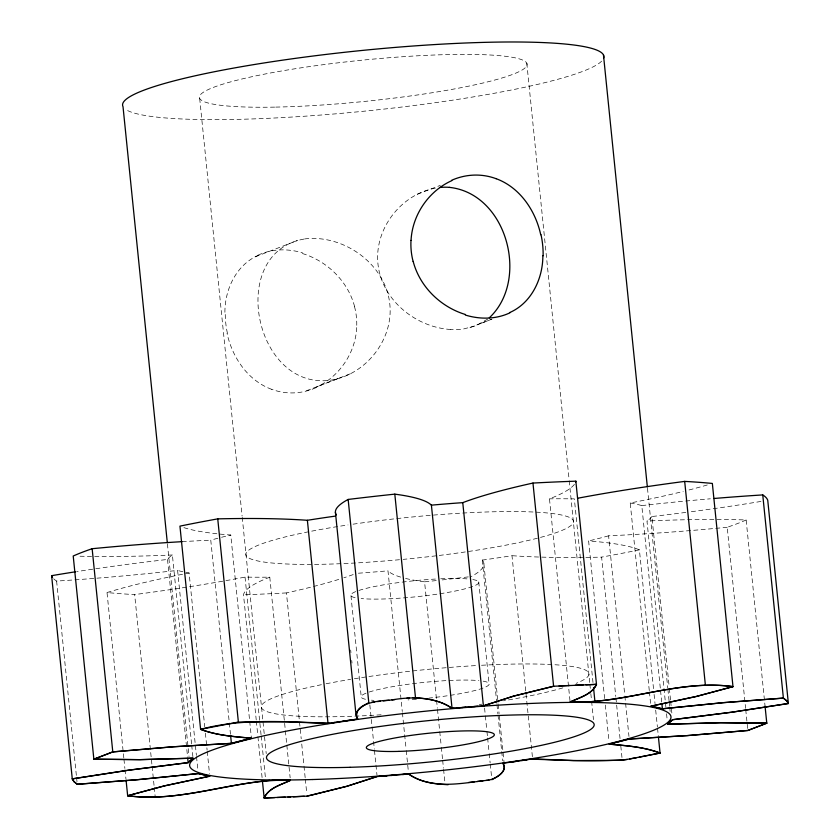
<?xml version="1.0" encoding="UTF-8"?>
<svg xmlns="http://www.w3.org/2000/svg" width="840" height="840" viewBox="0 0 840 840"><rect width="100%" height="100%" fill="white"/><g stroke="black" fill="none" stroke-linecap="round" stroke-linejoin="round"><path stroke-width="0.63" stroke-dasharray="4.2 3.15" d="M224.9 312.281C224.858 289.38 236.229 265.01 258.017 255.454M356.717 327.59C355.467 352.979 339.192 376.992 315.956 387.366M487.767 319.043L475.766 325.762L463.838 328.902A66.066 51.198 31.3 0 1 450.796 329.543M435.32 188.15C400.985 194.303 374.252 228.995 377.947 263.865C381.623 299.838 415.674 327.432 450.786 329.48M303.923 239.096C231.2 251.822 251.412 375.596 318.297 380.625A66.066 57.876 -58 0 0 331.349 380.09C366.177 374.367 393.572 339.413 389.812 304.143C386.137 268.159 352.086 240.566 316.974 238.529A66.066 51.209 31.3 0 0 303.891 239.043M255.276 256.798L297.791 240.356M417.27 194.282L440.296 185.378M318.98 385.906L350.501 373.727M481.205 323.264L492.041 319.084M306.6 390.705L337.848 378.651M469.969 327.642L491.484 319.337M302.358 253.512C327.127 260.988 348.033 281.337 354.585 306.579M271.614 389.308C247.842 380.604 232.228 357.326 227.041 333.281M665.889 707.259L646.978 521A316.785 39.701 -5.8 0 1 746.141 519.971L765.062 706.23M746.141 519.971A346.49 43.428 -5.8 0 1 727.209 527.279L745.605 708.33M745.731 709.632L747.716 729.173M685.818 512.41A314.044 39.365 -5.8 0 1 651.893 516.527L669.218 687.151M669.354 688.453L670.541 700.172M670.677 701.474L671.864 713.202M647.482 488.24L667.758 687.918M667.895 689.22L669.091 700.97M669.218 702.272L669.617 706.188M669.753 707.5L670.152 711.407M666.55 713.769L667.212 720.29M630.189 503.003A252.053 31.595 -5.8 0 1 641.792 505.586L660.419 689.251M660.545 690.553L661.742 702.272M604.632 698.544L588.62 540.95A315.84 39.585 -5.8 0 1 639.398 549.853L653.573 689.22M654.098 694.428L655.022 703.542M655.683 710.062L657.405 726.989M657.542 728.291L658.329 736.113M649.278 690.553L630.221 502.992A319.62 40.057 -5.8 0 0 683.203 491.442M649.404 691.856L650.727 704.886M727.209 527.279A316.785 39.701 -5.8 0 1 608.591 535.815L624.74 694.722M624.865 696.024L628.971 736.407M541.79 557.12A316.491 39.669 -5.8 0 0 601.608 557.13L615.773 696.497M615.909 697.799L620.141 739.473M620.802 745.983L622.125 759.014M605.294 705.065L609 741.531M592.998 682.521L574.35 498.876A237.122 29.715 -5.8 0 0 549.486 498.834M526.795 63.2L569.09 479.525M569.226 480.837L589.764 683.12M589.9 684.422L590.3 688.338M590.825 693.567L591.497 700.087M591.623 701.389L593.481 719.659M569.982 700.728L549.476 498.834A317.257 39.764 -5.8 0 0 574.476 484.218M482.276 560.101A252.053 31.595 -5.8 0 0 512.001 555.702L532.486 757.586M483.893 563.819L498.057 703.185M498.183 704.487L499.107 713.611M499.38 716.216L504.011 761.796M482.286 560.112L496.839 703.385M496.976 704.687L497.9 713.8M498.036 715.113L501.606 750.278M501.732 751.579L502.667 760.694M478.727 581.91L489.048 683.508M484.575 708.089L485.237 714.609M485.363 715.911L486.822 730.233M486.959 731.535L487.483 736.743M487.62 738.045L489.069 752.377M489.206 753.679L490.13 762.794M490.266 764.096L491.589 777.126M405.605 578.445A318.969 39.974 -5.8 0 0 424.568 581.837L436.443 699.069M436.569 700.371L437.367 708.183M437.504 709.485L439.614 730.327M439.751 731.63L441.2 745.962M441.336 747.264L442.522 758.982M442.659 760.284L443.457 768.106M443.583 769.409L445.043 783.731M358.428 573.206A221.592 27.773 -5.8 0 0 387.986 570.822L402.276 711.49M402.413 712.793L406.108 749.259M406.245 750.561L408.366 771.404M369.842 704.897L374.336 749.186M374.472 750.488L376.992 775.236M350.952 595.665L361.274 697.263M350.69 650.034L350.952 652.638M351.74 660.461L352.012 663.065M338.751 579.411A317.257 39.764 -5.8 0 1 286.44 592.925L301.214 738.801M301.739 744.02L303.86 764.851M303.996 766.154L305.183 777.882M305.319 779.184L306.768 793.506M225.95 580.629A318.969 39.974 -5.8 0 0 245.07 577.101A223.892 28.056 -5.8 0 0 269.776 577.154L285.254 729.55M285.38 730.852L286.703 743.873M286.839 745.175L290.147 777.746M199.678 98.417L242.099 516.043M242.235 517.346L266.228 753.575M245.039 577.101L261.051 734.706M261.188 736.008L265.419 777.683M269.776 577.154A316.985 39.732 -5.8 0 0 243.506 594.804L256.221 719.849M256.347 721.15L257.807 735.483M257.933 736.785L262.175 778.46M183.908 527.615A315.147 39.501 -5.8 0 0 230.78 535.028L249.564 719.985M249.701 721.287L251.286 736.911M217.854 538.24A221.592 27.773 -5.8 0 0 210.767 540.162L230.475 734.244M185.861 572.397A240.629 30.156 -5.8 0 0 189.105 572.996L204.729 726.684M205.391 733.204L207.113 750.13M207.249 751.433L209.496 773.577M53.687 578.792A361.011 45.245 -5.8 0 0 56.627 581.07A316.491 39.669 -5.8 0 0 177.597 570.381L196.392 755.349M196.518 756.651L197.978 770.973M191.572 743.851L172.389 554.988A220.794 27.678 -5.8 0 0 167.528 559.45A316.964 39.721 -5.8 0 0 76.829 571.589M191.698 745.154L192.896 756.872M167.422 543.869L189.032 756.599M167.517 559.45L187.625 757.428M123.816 757.964L107.016 592.536A371.994 46.62 -5.8 0 0 134.662 594.573L151.988 765.208M152.124 766.51L154.109 786.051M154.234 787.353L155.169 796.467M123.953 759.266L124.877 768.38M125.013 769.682L125.937 778.796M56.616 581.07L76.461 776.444M76.587 777.746L76.986 781.651M707.259 484.974A319.62 40.057 -5.8 0 1 688.086 490.214M641.76 505.596A316.491 39.669 -5.8 0 1 710.367 498.803M760.956 501.438A314.044 39.365 -5.8 0 1 689.535 511.938M651.893 516.516A255.36 32.004 -5.8 0 1 646.968 521M608.601 535.815A254.425 31.889 -5.8 0 1 588.62 540.95M639.419 549.853A361.011 45.245 -5.8 0 1 601.608 557.12M538.598 557.025A316.491 39.669 -5.8 0 1 512.012 555.692M482.255 560.112A319.631 40.057 -5.8 0 1 471.251 576.534M468.3 576.891A391.346 49.046 -5.8 0 1 442.071 579.936M436.233 580.577A391.346 49.046 -5.8 0 1 424.536 581.847M400.659 577.111A318.969 39.974 -5.8 0 1 387.933 570.822M353.22 574.55A317.257 39.764 -5.8 0 1 343.854 577.784M286.398 592.925A386.925 48.489 -5.8 0 1 243.516 594.804M222.684 581.207A318.969 39.974 -5.8 0 1 134.652 594.573M107.027 592.536A318.034 39.858 -5.8 0 1 189.105 572.985M182.858 571.756A240.629 30.156 -5.8 0 1 177.608 570.392M172.4 554.977A316.082 39.616 -5.8 0 1 78.55 556.175M182.165 541.653A316.082 39.616 -5.8 0 1 210.756 540.173M221.582 537.274A221.592 27.773 -5.8 0 1 230.78 535.028M481.53 665.27A164.692 20.643 -5.8 0 1 576.167 683.34M562.842 687.876A164.692 20.643 -5.8 0 1 503.423 700.791M481.793 704.193A164.692 20.643 -5.8 0 1 479.336 704.55M381.077 714.777A164.692 20.643 -5.8 0 1 264.642 710.598A164.692 20.643 -5.8 0 1 322.507 684.474M326.099 683.76A164.692 20.643 -5.8 0 1 350.627 679.361M354.417 678.741A164.692 20.643 -5.8 0 1 477.74 665.48M353.052 524.181A164.692 20.643 -5.8 0 1 571.536 518.574A164.692 20.643 -5.8 0 1 403.179 559.367M399.473 559.713A164.692 20.643 -5.8 0 1 247.958 557.498A164.692 20.643 -5.8 0 1 347.991 524.937M483.137 681.156A64.334 8.064 -5.8 0 1 429.03 698.093M416.367 699.29A64.334 8.064 -5.8 0 1 408.041 699.909M373.937 700.371A64.334 8.064 -5.8 0 1 371.448 700.161M365.453 699.279A64.334 8.064 -5.8 0 1 366.629 692.958M369.191 692.045A64.334 8.064 -5.8 0 1 478.874 680.61M472.815 579.558A64.334 8.064 -5.8 0 1 445.893 592.778A64.334 8.064 -5.8 0 1 361.127 598.563M355.131 597.681A64.334 8.064 -5.8 0 1 356.307 591.36M358.869 590.457A64.334 8.064 -5.8 0 1 435.382 579.065M440.738 578.792A64.334 8.064 -5.8 0 1 468.552 579.012M601.629 61.163A241.889 30.314 -5.8 0 1 366.198 110.985A241.889 30.314 -5.8 0 1 125.738 109.473M227.399 333.218A68.88 50.474 76.4 0 1 225.257 312.354M316.05 387.66A69.594 62.748 -76.6 0 1 271.625 389.277M354.522 306.6A68.88 67.746 41.2 0 1 356.675 327.59M257.88 255.234A69.594 58.695 41.8 0 1 302.463 252.809M275.751 107.1A164.692 20.643 -5.8 0 0 526.974 65.268A164.692 20.643 -5.8 0 0 287.007 70.067A164.692 20.643 -5.8 0 0 275.751 107.1"/><path stroke-width="1.26" d="M542.861 255.728C542.903 278.628 531.531 302.988 509.744 312.543M337.103 722.064L357.693 719.072C350.931 703.3 379.985 700.508 389.109 700.235M411.044 240.419C412.293 215.019 428.568 191.016 451.805 180.642M357.693 719.072C352.306 711.627 363.405 705.631 368.792 702.639L348.149 499.443A371.973 46.62 -5.8 0 1 394.81 494.141A318.098 39.868 -5.8 0 1 431.372 505.155A239.747 30.051 -5.8 0 1 462.777 502.646A316.985 39.732 -5.8 0 1 532.959 483.063A386.925 48.489 -5.8 0 1 575.841 481.173L596.484 684.369C591.99 694.565 579.348 697.568 570.119 702.03C624.876 704.13 678.101 679.025 732.984 686.637L712.351 483.441A391.293 49.046 -5.8 0 0 684.684 481.404A318.098 39.868 -5.8 0 0 578.109 498.162M304.28 796.257L264.159 798C268.59 787.804 281.211 784.791 290.409 780.35C235.704 778.281 182.501 803.334 127.659 795.732L126.063 780.098M274.627 797.611L264.159 798C268.653 787.825 281.201 784.812 290.409 780.35L287.175 780.381M473.697 706.556L483.409 705.841L513.692 696.098L553.602 686.259L596.484 684.369C591.927 694.544 579.359 697.547 570.119 702.03C624.897 704.256 678.09 678.962 732.984 686.637L696.255 696.476L650.864 706.188L662.403 708.792L723.419 702.65L783.384 698.114L786.639 700.718L788.372 703.5L732.228 712.152L672.525 719.712L667.611 724.196L720.594 722.726L766.784 723.167L765.062 706.23M75.663 571.767A316.964 39.721 -5.8 0 0 51.618 575.673L72.272 778.869L128.457 770.217L188.15 762.636L193.022 758.174L140.007 759.644L93.86 759.202L73.217 556.017A346.49 43.428 -5.8 0 1 92.148 548.709A316.082 39.616 -5.8 0 1 182.165 541.653M270.113 780.36C222.768 784.675 175.591 802.053 127.659 795.732L164.346 785.894L209.759 776.181L198.24 773.577L137.225 779.72L77.248 784.266L73.993 781.651L72.272 778.869L128.457 770.217L188.15 762.636L193.022 758.174L140.007 759.644L93.86 759.202L112.791 751.895L173.355 746.771L231.41 743.358L251.422 738.213C234.328 736.617 216.773 735.494 200.592 729.33L179.949 526.134A361.011 45.245 -5.8 0 1 217.749 518.868A316.491 39.669 -5.8 0 1 307.346 520.296A240.629 30.156 -5.8 0 1 335.149 516.138M489.279 317.835C529.956 279.941 506.951 193.578 449.463 187.373M486.034 780.433C493.059 780.381 508.788 772.453 502.929 763.298L527.184 759.738M491.852 779.73C497.417 776.664 508.148 770.795 502.929 763.298M714.158 498.477A316.491 39.669 -5.8 0 1 762.751 494.918A361.011 45.245 -5.8 0 1 767.75 500.304L788.372 703.5L732.228 712.152L672.525 719.712L667.611 724.196L720.594 722.726L766.784 723.167L747.852 730.475L687.246 735.599L629.234 739.011L609.263 744.135C626.336 745.742 643.881 746.875 660.051 753.039L658.466 737.415M93.86 759.202L112.791 751.895L173.355 746.771L231.41 743.358L251.422 738.213C234.308 736.67 216.793 735.431 200.592 729.33L238.382 722.053L287.207 721.812L328.02 723.481L338.951 721.791M766.784 723.167L747.852 730.475L687.246 735.599L629.234 739.011L609.263 744.135C626.356 745.689 643.86 746.928 660.051 753.039L639.25 757.166M386.894 775.814L377.118 776.538L346.889 786.282L312.512 794.892L307.031 796.121L293.36 796.803M377.118 776.538L346.889 786.282L307.031 796.121M127.659 795.732L164.346 785.894L209.759 776.181L198.24 773.577L137.225 779.72L77.248 784.266L73.993 781.651L72.272 778.869M732.984 686.637L696.255 696.476L650.864 706.188L662.403 708.792L723.419 702.65L783.384 698.114L786.639 700.718L788.372 703.5M200.592 729.33C242.771 717.948 286.734 722.012 329.816 723.198M660.051 753.039L629.622 758.972M636.867 757.617L622.262 760.316L573.437 760.557L532.623 758.888L521.672 760.578M627.186 759.423C595.224 762.3 562.821 759.969 530.817 759.171M333.449 722.631L335.276 722.348M342.647 721.235L352.002 719.87M512.347 761.964L516.096 761.408M353.892 719.607L355.793 719.334M371.69 702.282L374.577 701.936M488.943 780.087C462.525 782.996 432.243 790.335 408.629 774.008L382.977 776.107M377.475 701.589L380.383 701.253M477.288 781.462L483.116 780.78M383.292 700.907L394.937 699.573M468.542 782.471L474.38 781.799M392.018 699.899C411.915 696.423 434.742 696.601 452.036 708.341L465.864 707.175M406.644 698.282L409.574 697.966M412.514 697.651C425.891 698.397 440.853 700.224 452.036 708.341L454.02 708.173M448.098 784.728C434.742 783.951 419.78 782.145 408.629 774.008M402.675 774.533L406.634 774.186M461.927 707.5L477.593 706.262M390.82 775.509L394.769 775.194M379.071 776.401L381.024 776.255M559.073 685.976L569.919 685.44M287.952 797.055L290.651 796.929M575.295 685.199L583.307 684.863M285.264 797.171L277.274 797.506M585.963 684.758L596.484 684.369M285.579 780.392L271.604 780.371M465.402 314.496C440.632 307.02 419.727 286.661 413.175 261.418M496.146 178.689C519.918 187.404 535.531 210.672 540.719 234.717M762.751 494.918L783.384 698.114M684.684 481.404L705.327 684.6M603.466 54.947L647.346 486.938M661.868 703.574L662.403 708.792M593.534 687.74L594.982 702.062M532.97 483.063L553.602 686.259L513.692 696.098L483.409 705.841L462.767 502.646M431.403 505.155L452.036 708.341M394.81 494.141L415.454 697.337M335.412 512.169L356.055 715.365M307.377 520.285L328.02 723.481M262.437 781.064L264.159 798M217.739 518.857L238.382 722.053M230.612 735.546L231.41 743.358M167.297 542.567L123.018 106.67A241.889 30.314 -5.8 0 1 360.728 50.589A241.889 30.314 -5.8 0 1 603.719 57.981M187.761 758.73L188.15 762.636M92.148 548.709L112.791 751.895M52.532 577.426A361.011 45.245 -5.8 0 1 51.618 575.673M336.346 514.983A318.034 39.858 -5.8 0 1 348.169 499.443M575.904 481.173A317.257 39.764 -5.8 0 1 575.61 482.171M413.102 261.44A68.88 67.851 37.8 0 1 410.991 240.408M451.679 180.264A69.594 63.126 -76.2 0 1 496.146 178.71M541.002 234.665A68.88 51.124 76.2 0 1 543.123 255.78M509.911 312.827A69.594 58.317 42.7 0 1 465.329 315.042M439.688 187.488A66.066 57.887 -58 0 1 449.474 187.352M398.969 751.38A64.334 8.064 -5.8 0 0 494.319 734.696A64.334 8.064 -5.8 0 0 397.667 737.478A64.334 8.064 -5.8 0 0 398.969 751.38M312.449 779.53A241.889 30.314 -5.8 0 0 670.971 716.772A241.889 30.314 -5.8 0 0 307.534 727.251A241.889 30.314 -5.8 0 0 312.449 779.53M350.07 767.298A164.692 20.643 -5.8 0 0 594.163 724.563A164.692 20.643 -5.8 0 0 346.721 731.703A164.692 20.643 -5.8 0 0 350.07 767.298"/></g></svg>
